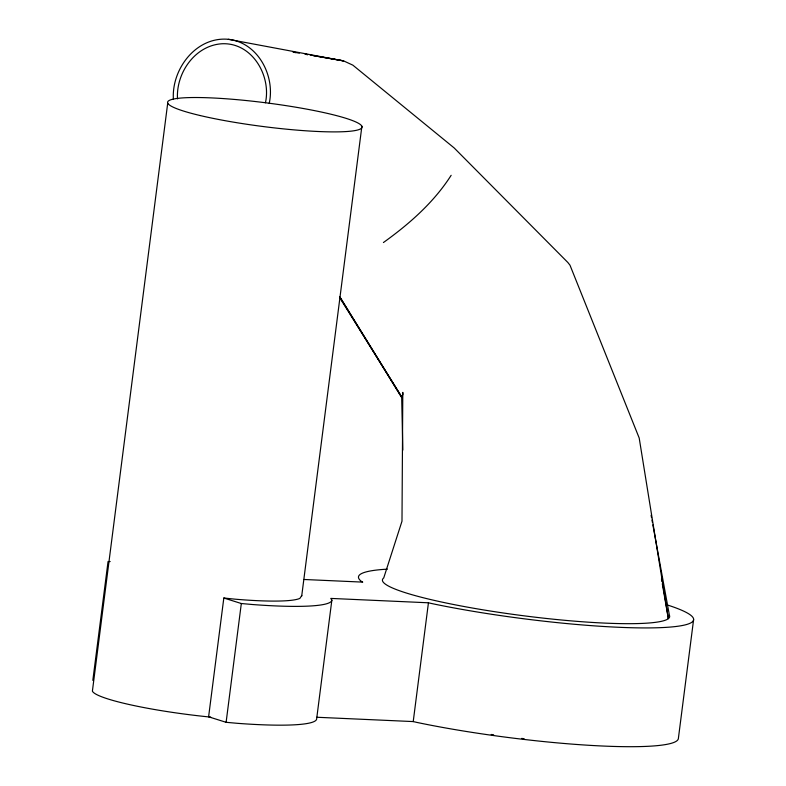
<?xml version="1.0" encoding="UTF-8"?>
<svg xmlns="http://www.w3.org/2000/svg" width="786" height="786" viewBox="0 0 786 786"><rect width="100%" height="100%" fill="white"/><g stroke="black" fill="none" stroke-linecap="round" stroke-linejoin="round"><path stroke-width="1.18" d="M173.392 99.458C171.377 69.168 196.107 36.343 228.343 39.3L343.61 60.895L352.855 65.15L454.131 147.915L567.865 262.495L569.997 265.206L639.195 438.018L668.355 618.661L662.293 583.743M265.442 102.779C271.425 75.653 252.129 42.434 222.124 43.751C194.987 45.303 175.936 73.049 177.489 98.898M92.827 680.371L108.046 561.587L110.168 561.538M167.713 103.143L92.394 691.13A98.034 11.947 7.3 0 0 210.697 717.107M301.785 595.454L299.928 598.352A98.034 11.947 7.3 0 1 235.24 599.187L223.823 598.018L208.604 716.803L226.113 722.305L237.234 723.307A128.197 15.622 7.3 0 0 316.65 718.846L331.859 600.062L330.759 598.411L428.439 602.793L431.878 603.579A168.911 20.583 7.3 0 0 642.771 627.916A168.911 20.583 7.3 0 0 667.363 604.974M226.113 722.305L241.322 603.52L223.823 598.018M301.696 596.152L361.884 126.261M693.606 619.594L678.387 738.378A168.911 20.583 7.3 0 1 588.675 745.275A168.911 20.583 7.3 0 1 416.659 722.363L413.22 721.577L428.439 602.793M269.234 103.31C275.316 75.849 258.034 42.513 228.343 39.3M451.154 175.307C433.892 202.385 409.329 223.961 383.421 242.53M304.103 579.488L362.719 582.112L361.452 581.424A168.911 20.583 7.3 0 1 387.449 569.143M316.758 717.254L413.22 721.577M241.322 603.52L252.444 604.522A128.197 15.622 7.3 0 0 331.859 600.062M293.316 52.112L299.319 53.143M305.322 54.165L307.729 54.578M310.126 54.991L343.61 60.895L323.213 57.388M293.217 52.21L295.615 52.623M305.214 54.283L307.621 54.696M313.614 55.727L316.021 56.14M318.418 56.553L320.816 56.965M339.827 297.874L401.882 397.244L340.367 297.717M339.68 296.774L401.685 397.637L402.835 450.113M651.113 515.243L651.545 517.66M651.987 520.067L652.429 522.484M652.871 524.891L669.407 615.3A144.781 17.646 7.3 0 1 520.666 615.389A144.781 17.646 7.3 0 1 383.735 577.936L401.99 521.187L402.796 392.381L402.825 394.827M661.458 578.928L661.871 581.335M524.085 738.693A162.879 19.846 7.3 0 1 521.658 738.408M493.618 734.802A162.879 19.846 7.3 0 1 491.201 734.468M200.116 115.532A98.034 11.947 7.3 0 0 360.027 129.159A98.034 11.947 7.3 0 0 234.257 99.419A98.034 11.947 7.3 0 0 200.116 115.532"/></g></svg>
